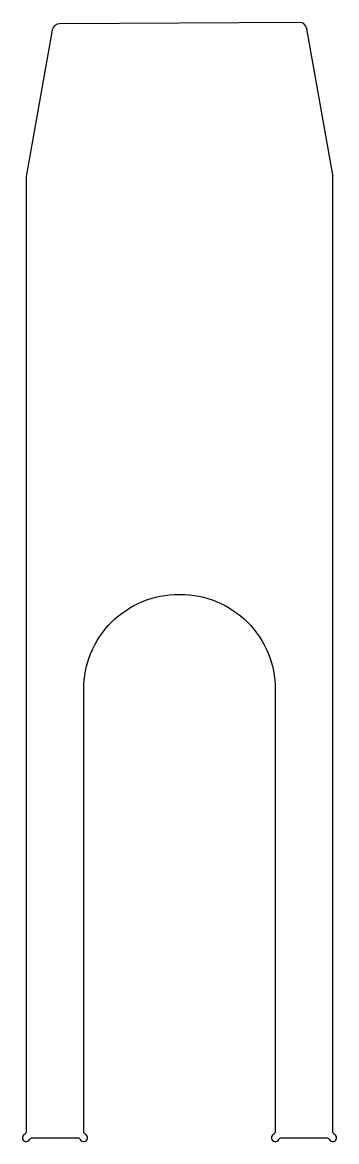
# Model space of a CAD drawing. Header units: inches. Extents: x -0.102 to 0.103, y -0.325 to 0.405.
import ezdxf

# ---------------------------------------------------------------- set-up
doc = ezdxf.new("R2010")
doc.units = ezdxf.units.IN
doc.header["$MEASUREMENT"] = 0

msp = doc.modelspace()

# ---------------------------------------------------------------- linework, layer by layer
msp.add_lwpolyline([(0.1, -0.31841), (0.1, 0.30456, 0.043661), (0.09992, 0.30543), (0.08312, 0.40074, 0.36552), (0.07817, 0.40488), (-0.07818, 0.40402, 0.362422), (-0.08307, 0.39989), (-0.09992, 0.30433, 0.043661), (-0.1, 0.30346), (-0.1, -0.31841, -0.284915), (-0.10111, -0.3202, 1.39196), (-0.09776, -0.32355, -0.284915), (-0.09597, -0.32244), (-0.06653, -0.32244, -0.284915), (-0.06474, -0.32355, 1.39196), (-0.06139, -0.3202, -0.284915), (-0.0625, -0.31841), (-0.0625, -0.03011, -0.414214), (-0.0005, 0.03189), (0.0005, 0.03189, -0.414214), (0.0625, -0.03011), (0.0625, -0.31841, -0.284915), (0.06139, -0.3202, 1.39196), (0.06474, -0.32355, -0.284915), (0.06653, -0.32244), (0.09597, -0.32244, -0.284915), (0.09776, -0.32355, 1.39196), (0.10111, -0.3202, -0.284915)], format="xyb", close=True)

doc.saveas('drawing.dxf')
